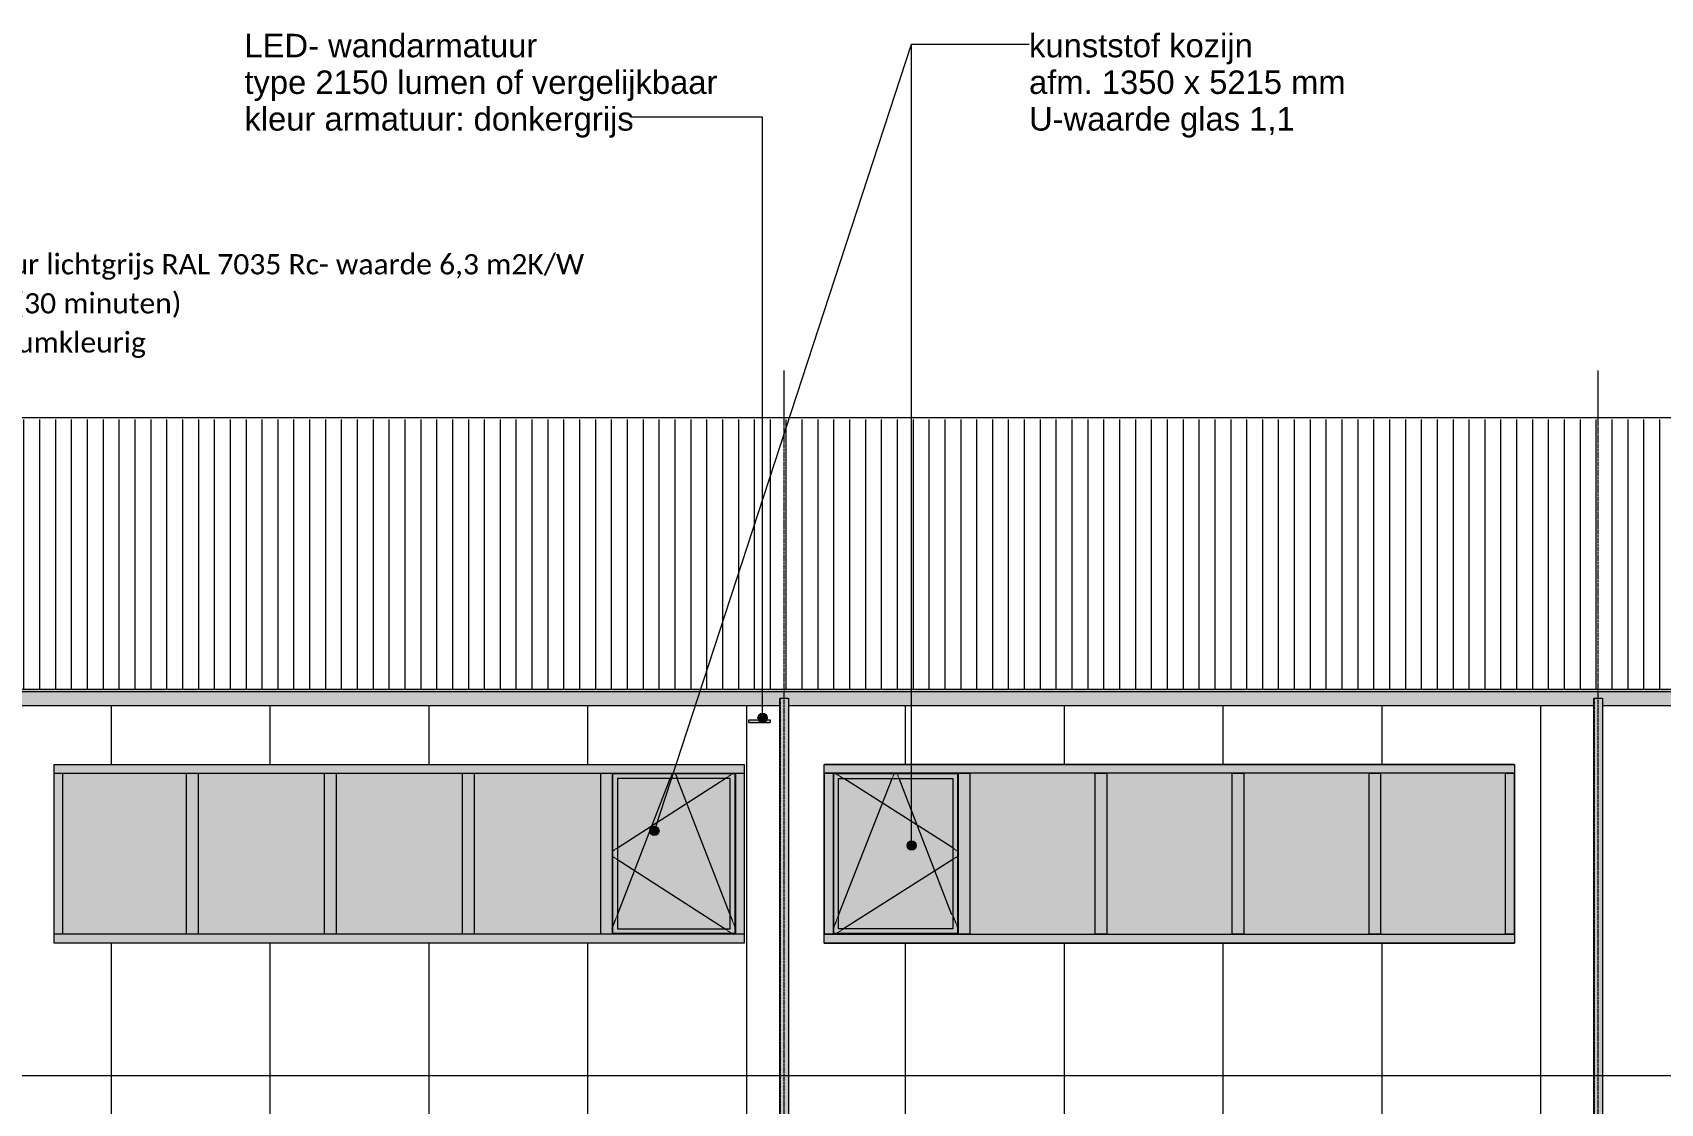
# Model space of a CAD drawing. Header units: millimetres. Extents: x 48682 to 485846, y -7071 to 11878.
# Drawn here: x 197945 to 210245, y 3789 to 11878 of the extents above; entities that cross this region are included whole.
import ezdxf

# ---------------------------------------------------------------- set-up
doc = ezdxf.new("R2010")
doc.units = ezdxf.units.MM
for name, pattern in [('Grid Line', [22.225, 12.7, -3.175, 3.175, -3.175]), ('Hidden', [4, 2, -2]), ('levels', [12, 10, -1, 0, -1])]:
    doc.linetypes.add(name, pattern=pattern)
for name, color, linetype, lineweight in [('A-DETL', 90, 'Continuous', 13), ('A-DETL-GENF', 92, 'Continuous', 13), ('A-DOOR', 31, 'Continuous', 18), ('A-DOOR-GLAZ', 31, 'Continuous', 13), ('A-FLOR', 192, 'Continuous', 18), ('A-FLOR-LEVL', 51, 'Continuous', 9), ('A-FLOR-PATT', 8, 'Continuous', 18), ('A-GLAZ', 151, 'Continuous', 18), ('A-GLAZ-CWMG', 51, 'Continuous', 13), ('A-WALL-PATT', 111, 'Continuous', 13), ('E-LITE-EQPM', 33, 'Continuous', 13), ('G-ANNO-TEXT', 231, 'Continuous', 9), ('S-COLS', 52, 'Continuous', 18), ('S-COLS-HDLN', 52, 'Hidden', 9), ('S-GRID', 1, 'Continuous', 9)]:
    doc.layers.add(name, color=color, linetype=linetype, lineweight=lineweight)
doc.styles.add('Arial', font='arial.ttf', dxfattribs={"height": 177.035928})
doc.styles.add('Calibri', font='calibri.ttf', dxfattribs={"height": 153.100159})

# ---------------------------------------------------------------- blocks, each defined once
blk = doc.blocks.new('300_28_ISR_kolom_buis - ø70x3_6 2-8360458-linkergebouw zuidoostgevel')
at = {"layer": 'S-COLS-HDLN', "linetype": 'Continuous', "lineweight": 18}
for points in [[(65792, 800), (65827, 800), (65827, 6850), (65798, 6850), (65797, 6795), (65792, 6795), (65792, 871)], [(65861, 800), (65862, 800), (65862, 6795), (65857, 6795), (65857, 6850), (65827, 6850), (65829, 800), (65861, 800)]]:
    blk.add_hatch(color=256, dxfattribs=at).paths.add_polyline_path(points, flags=0)
at = {"layer": 'A-DETL', "lineweight": 18}
for p, q in [((65792, 6850), (65792, 800)), ((65797, 6850), (65827, 6850)), ((65827, 6850), (65858, 6850)), ((65862, 800), (65862, 6850))]:
    blk.add_line(p, q, dxfattribs=at)
at = {"layer": 'S-COLS', "linetype": 'Hidden', "lineweight": 9}
for p, q in [((65796, 6850), (65796, 800)), ((65859, 6850), (65859, 800))]:
    blk.add_line(p, q, dxfattribs=at)
blk = doc.blocks.new('32_DO_glas - 01-8532440-linkergebouw zuidoostgevel')
at = {"layer": 'A-DOOR-GLAZ'}
blk.add_hatch(color=256, dxfattribs=at).paths.add_polyline_path([(70374, 5067), (71277, 5067), (71277, 6283), (70333, 6283), (70333, 5067)], flags=0)
blk = doc.blocks.new('Rectangular Mullion - 32_rechts_67x100-8532552-linkergebouw zuidoostgevel')
at = {"layer": 'A-GLAZ-CWMG'}
blk.add_hatch(color=256, dxfattribs=at).paths.add_polyline_path([(66130, 6283), (67186, 6283), (67186, 6350), (66130, 6350), (66130, 6309)], flags=0)
for p, q in [((66130, 6283), (66130, 6350)), ((67186, 6350), (66130, 6350)), ((67186, 6283), (66130, 6283))]:
    blk.add_line(p, q, dxfattribs=at)
blk = doc.blocks.new('Rectangular Mullion - 32_links_67x100-8532430-linkergebouw zuidoostgevel')
at = {"layer": 'A-GLAZ-CWMG'}
blk.add_hatch(color=256, dxfattribs=at).paths.add_polyline_path([(70288, 5000), (71344, 5000), (71344, 5067), (70288, 5067)], flags=0)
for p, q in [((70288, 5067), (71344, 5067)), ((71344, 5067), (71344, 5000)), ((70288, 5000), (71344, 5000))]:
    blk.add_line(p, q, dxfattribs=at)
blk = doc.blocks.new('Rectangular Mullion - 32_rechts_67x100-8431541-linkergebouw zuidoostgevel')
at = {"layer": 'A-GLAZ-CWMG'}
blk.add_hatch(color=256, dxfattribs=at).paths.add_polyline_path([(66141, 5067), (66197, 5067), (66197, 6283), (66130, 6283), (66130, 5067), (66132, 5067)], flags=0)
for p, q in [((66130, 6283), (66197, 6283)), ((66130, 6283), (66130, 5067)), ((66197, 6283), (66197, 5067)), ((66197, 5067), (66130, 5067))]:
    blk.add_line(p, q, dxfattribs=at)
blk = doc.blocks.new('Rectangular Mullion - 32_links_67x100-8431542-linkergebouw zuidoostgevel')
at = {"layer": 'A-GLAZ-CWMG'}
blk.add_hatch(color=256, dxfattribs=at).paths.add_polyline_path([(71344, 5067), (71344, 6283), (71277, 6283), (71277, 5067), (71322, 5067)], flags=0)
for p, q in [((71277, 6283), (71344, 6283)), ((71277, 5067), (71277, 6283)), ((71344, 5067), (71344, 6283)), ((71344, 5067), (71277, 5067))]:
    blk.add_line(p, q, dxfattribs=at)
blk = doc.blocks.new('Rectangular Mullion - 32_rechts_67x100-8532477-linkergebouw zuidoostgevel')
at = {"layer": 'A-GLAZ-CWMG'}
blk.add_hatch(color=256, dxfattribs=at).paths.add_polyline_path([(70027, 6283), (70288, 6283), (70288, 6350), (69254, 6350), (69254, 6283), (69299, 6283)], flags=0)
for p, q in [((70288, 6350), (69254, 6350)), ((70288, 6283), (69254, 6283))]:
    blk.add_line(p, q, dxfattribs=at)
blk = doc.blocks.new('Rectangular Mullion - 32_links_67x100-8532480-linkergebouw zuidoostgevel')
at = {"layer": 'A-GLAZ-CWMG'}
blk.add_hatch(color=256, dxfattribs=at).paths.add_polyline_path([(69209, 5000), (69254, 5000), (69254, 5067), (68220, 5067), (68220, 5000), (68265, 5000)], flags=0)
for p, q in [((68220, 5067), (69254, 5067)), ((68220, 5000), (69254, 5000))]:
    blk.add_line(p, q, dxfattribs=at)
blk = doc.blocks.new('Rectangular Mullion - 32_tussen_90x100-8431527-linkergebouw zuidoostgevel')
at = {"layer": 'A-GLAZ-CWMG'}
blk.add_hatch(color=256, dxfattribs=at).paths.add_polyline_path([(69299, 5067), (69299, 6283), (69209, 6283), (69209, 5067)], flags=0)
for p, q in [((69209, 6283), (69299, 6283)), ((69209, 6283), (69209, 5067)), ((69299, 6283), (69299, 5067)), ((69299, 5067), (69209, 5067))]:
    blk.add_line(p, q, dxfattribs=at)
blk = doc.blocks.new('Rectangular Mullion - 32_links_67x100-8532553-linkergebouw zuidoostgevel')
at = {"layer": 'A-GLAZ-CWMG'}
blk.add_hatch(color=256, dxfattribs=at).paths.add_polyline_path([(67186, 5000), (68220, 5000), (68220, 5067), (67186, 5067), (67186, 5060)], flags=0)
for p, q in [((67186, 5067), (68220, 5067)), ((67186, 5000), (68220, 5000))]:
    blk.add_line(p, q, dxfattribs=at)
blk = doc.blocks.new('Rectangular Mullion - 32_rechts_67x100-8532432-linkergebouw zuidoostgevel')
at = {"layer": 'A-GLAZ-CWMG'}
blk.add_hatch(color=256, dxfattribs=at).paths.add_polyline_path([(71277, 6283), (71344, 6283), (71344, 6350), (70288, 6350), (70288, 6283), (70374, 6283)], flags=0)
for p, q in [((71344, 6350), (70288, 6350)), ((71344, 6283), (70288, 6283)), ((71344, 6350), (71344, 6283))]:
    blk.add_line(p, q, dxfattribs=at)
blk = doc.blocks.new('32_DO_glas - 01-8595788-linkergebouw zuidoostgevel')
at = {"layer": 'A-DOOR-GLAZ'}
blk.add_hatch(color=256, dxfattribs=at).paths.add_polyline_path([(73608, 5067), (73608, 6283), (72677, 6283), (72677, 5067)], flags=0)
blk = doc.blocks.new('Rectangular Mullion - 32_rechts_67x100-8595847-linkergebouw zuidoostgevel')
at = {"layer": 'A-GLAZ-CWMG'}
blk.add_hatch(color=256, dxfattribs=at).paths.add_polyline_path([(76782, 6283), (77825, 6283), (77825, 6350), (76782, 6350), (76782, 6309)], flags=0)
for p, q in [((76782, 6350), (77825, 6350)), ((76782, 6283), (77825, 6283)), ((77825, 6350), (77825, 6283))]:
    blk.add_line(p, q, dxfattribs=at)
blk = doc.blocks.new('Rectangular Mullion - 32_links_67x100-8595771-linkergebouw zuidoostgevel')
at = {"layer": 'A-GLAZ-CWMG'}
blk.add_hatch(color=256, dxfattribs=at).paths.add_polyline_path([(72610, 5000), (73653, 5000), (73653, 5067), (72610, 5067)], flags=0)
for p, q in [((72610, 5000), (72610, 5067)), ((73653, 5067), (72610, 5067)), ((73653, 5000), (72610, 5000))]:
    blk.add_line(p, q, dxfattribs=at)
blk = doc.blocks.new('Rectangular Mullion - 32_rechts_67x100-8469396-linkergebouw zuidoostgevel')
at = {"layer": 'A-GLAZ-CWMG'}
blk.add_hatch(color=256, dxfattribs=at).paths.add_polyline_path([(77758, 5067), (77825, 5067), (77825, 6283), (77758, 6283), (77758, 5133)], flags=0)
for p, q in [((77758, 6283), (77825, 6283)), ((77758, 6283), (77758, 5067)), ((77825, 6283), (77825, 5067)), ((77825, 5067), (77758, 5067))]:
    blk.add_line(p, q, dxfattribs=at)
blk = doc.blocks.new('Rectangular Mullion - 32_links_67x100-8469397-linkergebouw zuidoostgevel')
at = {"layer": 'A-GLAZ-CWMG'}
blk.add_hatch(color=256, dxfattribs=at).paths.add_polyline_path([(72633, 5067), (72677, 5067), (72677, 6283), (72610, 6283), (72610, 5067)], flags=0)
for p, q in [((72610, 6283), (72677, 6283)), ((72610, 5067), (72610, 6283)), ((72677, 5067), (72677, 6283)), ((72677, 5067), (72610, 5067))]:
    blk.add_line(p, q, dxfattribs=at)
blk = doc.blocks.new('32_DO_glas - 01-8595826-linkergebouw zuidoostgevel')
at = {"layer": 'A-DOOR-GLAZ'}
blk.add_hatch(color=256, dxfattribs=at).paths.add_polyline_path([(75694, 5067), (75694, 6283), (74741, 6283), (74741, 5067)], flags=0)
blk = doc.blocks.new('Rectangular Mullion - 32_rechts_67x100-8595800-linkergebouw zuidoostgevel')
at = {"layer": 'A-GLAZ-CWMG'}
blk.add_hatch(color=256, dxfattribs=at).paths.add_polyline_path([(73777, 6283), (74696, 6283), (74696, 6350), (73653, 6350), (73653, 6283), (73698, 6283)], flags=0)
for p, q in [((73653, 6350), (74696, 6350)), ((73653, 6283), (74696, 6283))]:
    blk.add_line(p, q, dxfattribs=at)
blk = doc.blocks.new('Rectangular Mullion - 32_links_67x100-8595803-linkergebouw zuidoostgevel')
at = {"layer": 'A-GLAZ-CWMG'}
blk.add_hatch(color=256, dxfattribs=at).paths.add_polyline_path([(75694, 5000), (75739, 5000), (75739, 5067), (74696, 5067), (74696, 5000), (74741, 5000)], flags=0)
for p, q in [((75739, 5067), (74696, 5067)), ((75739, 5000), (74696, 5000))]:
    blk.add_line(p, q, dxfattribs=at)
blk = doc.blocks.new('Rectangular Mullion - 32_tussen_90x100-8469392-linkergebouw zuidoostgevel')
at = {"layer": 'A-GLAZ-CWMG'}
blk.add_hatch(color=256, dxfattribs=at).paths.add_polyline_path([(74741, 5067), (74741, 6283), (74651, 6283), (74651, 5067)], flags=0)
for p, q in [((74651, 6283), (74741, 6283)), ((74651, 6283), (74651, 5067)), ((74741, 6283), (74741, 5067)), ((74741, 5067), (74651, 5067))]:
    blk.add_line(p, q, dxfattribs=at)
blk = doc.blocks.new('Rectangular Mullion - 32_rechts_67x100-8595773-linkergebouw zuidoostgevel')
at = {"layer": 'A-GLAZ-CWMG'}
blk.add_hatch(color=256, dxfattribs=at).paths.add_polyline_path([(72677, 6283), (73653, 6283), (73653, 6350), (72610, 6350), (72610, 6283)], flags=0)
for p, q in [((72610, 6283), (72610, 6350)), ((72610, 6350), (73653, 6350)), ((72610, 6283), (73653, 6283))]:
    blk.add_line(p, q, dxfattribs=at)
blk = doc.blocks.new('31_WI_RT62_BI_raam - BI_draaival_links-8595850-linkergebouw zuidoostgevel')
at = {"layer": 'A-GLAZ'}
h = blk.add_hatch(color=256, dxfattribs=at)
h.paths.add_polyline_path([(89127, 5067), (90058, 5067), (90058, 6283), (89127, 6283), (89127, 5072)], flags=0)
h.paths.add_polyline_path([(89284, 5072), (89132, 5072), (89132, 6278), (90053, 6278), (90053, 5072), (89288, 5072)], flags=0)
h = blk.add_hatch(color=256, dxfattribs=at)
h.paths.add_polyline_path([(89421, 5072), (90053, 5072), (90053, 6278), (89132, 6278), (89132, 5072), (89288, 5072)], flags=0)
h.paths.add_polyline_path([(90018, 5107), (89167, 5107), (89167, 6243), (90018, 6243), (90018, 5133)], flags=0)
for p, q in [((89132, 5072), (89132, 6278)), ((90053, 6278), (89132, 6278)), ((90053, 6278), (90053, 5072)), ((90053, 5072), (89132, 5072))]:
    blk.add_line(p, q, dxfattribs=at)
at = {"layer": 'A-GLAZ', "linetype": 'Hidden', "lineweight": 13}
for p, q in [((89566, 6243), (89582, 6283)), ((89604, 6283), (89619, 6243)), ((90043, 6283), (89981, 6243)), ((89167, 5719), (89127, 5693)), ((89127, 5657), (89167, 5631)), ((89127, 5111), (89167, 5214)), ((90018, 5214), (90058, 5111)), ((89981, 5107), (90043, 5067))]:
    blk.add_line(p, q, dxfattribs=at)
blk = doc.blocks.new('Rectangular Mullion - 32_rechts_67x100-8595848-linkergebouw zuidoostgevel')
at = {"layer": 'A-GLAZ-CWMG'}
blk.add_hatch(color=256, dxfattribs=at).paths.add_polyline_path([(88084, 6283), (89082, 6283), (89082, 6350), (88039, 6350), (88039, 6283)], flags=0)
for p, q in [((88039, 6350), (89082, 6350)), ((88039, 6283), (89082, 6283))]:
    blk.add_line(p, q, dxfattribs=at)
blk = doc.blocks.new('Rectangular Mullion - 32_links_67x100-8595849-linkergebouw zuidoostgevel')
at = {"layer": 'A-GLAZ-CWMG'}
blk.add_hatch(color=256, dxfattribs=at).paths.add_polyline_path([(90082, 5000), (90125, 5000), (90125, 5067), (89082, 5067), (89082, 5000), (89950, 5000)], flags=0)
for p, q in [((90125, 5067), (89082, 5067)), ((90125, 5067), (90125, 5000)), ((90125, 5000), (89082, 5000))]:
    blk.add_line(p, q, dxfattribs=at)
blk = doc.blocks.new('Rectangular Mullion - 32_tussen_90x100-8501012-linkergebouw zuidoostgevel')
at = {"layer": 'A-GLAZ-CWMG'}
blk.add_hatch(color=256, dxfattribs=at).paths.add_polyline_path([(101325, 5067), (101363, 5067), (101363, 6283), (101273, 6283), (101273, 5067)], flags=0)
for p, q in [((101273, 6283), (101363, 6283)), ((101273, 6283), (101273, 5067)), ((101363, 6283), (101363, 5067)), ((101363, 5067), (101273, 5067))]:
    blk.add_line(p, q, dxfattribs=at)
blk = doc.blocks.new('31_WI_RT62_BI_raam - BI_draaival_links-8532569-linkergebouw zuidoostgevel')
at = {"layer": 'A-GLAZ'}
h = blk.add_hatch(color=256, dxfattribs=at)
h.paths.add_polyline_path([(91272, 5067), (91741, 5067), (91741, 6283), (90797, 6283), (90797, 5067), (91075, 5067)], flags=0)
h.paths.add_polyline_path([(91701, 5072), (90802, 5072), (90802, 6278), (91736, 6278), (91736, 5072), (91735, 5072)], flags=0)
h = blk.add_hatch(color=256, dxfattribs=at)
h.paths.add_polyline_path([(90837, 5072), (91736, 5072), (91736, 6278), (90802, 6278), (90802, 5072)], flags=0)
h.paths.add_polyline_path([(90837, 5107), (90837, 6243), (91701, 6243), (91701, 5107), (90837, 5107)], flags=0)
for p, q in [((90802, 5072), (90802, 6278)), ((91736, 6278), (90802, 6278)), ((91736, 6278), (91736, 5072)), ((91736, 5072), (90802, 5072))]:
    blk.add_line(p, q, dxfattribs=at)
at = {"layer": 'A-GLAZ', "linetype": 'Hidden', "lineweight": 13}
for p, q in [((90813, 6283), (90876, 6243)), ((91258, 6283), (91242, 6243)), ((91296, 6243), (91280, 6283)), ((91701, 5718), (91741, 5693)), ((91741, 5657), (91701, 5632)), ((90837, 5212), (90797, 5110)), ((91741, 5110), (91701, 5212)), ((90876, 5107), (90813, 5067))]:
    blk.add_line(p, q, dxfattribs=at)
blk = doc.blocks.new('Rectangular Mullion - 32_rechts_67x100-8532554-linkergebouw zuidoostgevel')
at = {"layer": 'A-GLAZ-CWMG'}
blk.add_hatch(color=256, dxfattribs=at).paths.add_polyline_path([(92227, 6283), (92820, 6283), (92820, 6350), (91786, 6350), (91786, 6283), (92066, 6283)], flags=0)
for p, q in [((92820, 6350), (91786, 6350)), ((92820, 6283), (91786, 6283))]:
    blk.add_line(p, q, dxfattribs=at)
blk = doc.blocks.new('Rectangular Mullion - 32_links_67x100-8532555-linkergebouw zuidoostgevel')
at = {"layer": 'A-GLAZ-CWMG'}
blk.add_hatch(color=256, dxfattribs=at).paths.add_polyline_path([(91272, 5000), (91786, 5000), (91786, 5067), (90730, 5067), (90730, 5000), (91008, 5000)], flags=0)
for p, q in [((90730, 5000), (90730, 5067)), ((90730, 5067), (91786, 5067)), ((90730, 5000), (91786, 5000))]:
    blk.add_line(p, q, dxfattribs=at)
blk = doc.blocks.new('32_DO_glas - 01-8532562-linkergebouw zuidoostgevel')
at = {"layer": 'A-DOOR-GLAZ'}
blk.add_hatch(color=256, dxfattribs=at).paths.add_polyline_path([(91831, 5067), (92775, 5067), (92775, 6283), (91831, 6283), (91831, 5133)], flags=0)
blk = doc.blocks.new('200_VAE_63_spotlamp - rond-8711555-linkergebouw zuidoostgevel')
at = {"layer": 'E-LITE-EQPM'}
blk.add_hatch(color=256, dxfattribs=at).paths.add_polyline_path([(65720, 6667), (65720, 6687), (65560, 6687), (65560, 6667), (65612, 6667)], flags=0)
for p, q in [((65560, 6687), (65720, 6687)), ((65560, 6667), (65560, 6687)), ((65560, 6667), (65720, 6667)), ((65720, 6687), (65720, 6667))]:
    blk.add_line(p, q, dxfattribs=at)

msp = doc.modelspace()

# ---------------------------------------------------------------- hatches: boundary and pattern name
at = {"layer": 'A-DETL-GENF'}
for points in [[(202553.05371, 5107), (203215.24889, 5107), (203215.24889, 6243), (202364.65371, 6243), (202364.65371, 5107), (202552.96749, 5107)], [(204033.97327, 5107), (204898.35613, 5107), (204898.35613, 6243), (204033.97327, 6243), (204033.97327, 5133.01134)]]:
    msp.add_hatch(color=9, dxfattribs=at).paths.add_polyline_path(points, flags=0)
at = {"layer": 'A-FLOR'}
h = msp.add_hatch(color=256, dxfattribs=at)
h.paths.add_polyline_path([(162884.65371, 6795), (171589.65371, 6795), (171589.65371, 6850), (171659.65371, 6850), (171659.65371, 6795), (178995.11015, 6795), (178995.11015, 6850), (179054.19728, 6850), (179054.19728, 6795), (191295.11015, 6795), (191295.11015, 6850), (191354.19728, 6850), (191354.19728, 6795), (197445.11015, 6795), (197445.11015, 6850), (197504.19728, 6850), (197504.19728, 6795), (203595.11015, 6795), (203595.11015, 6850), (203654.19728, 6850), (203654.19728, 6795), (209745.11015, 6795), (209745.11015, 6850), (209804.19728, 6850), (209804.19728, 6795), (215895.11015, 6795), (215895.11015, 6850), (215954.19728, 6850), (215954.19728, 6795), (222045.11015, 6795), (222045.11015, 6850), (222104.19728, 6850), (222104.19728, 6795), (228180.11015, 6795), (228180.11015, 6850), (228239.19728, 6850), (228239.19728, 6795), (228749.65371, 6795), (228749.65371, 6915), (162884.65371, 6915), (162884.65371, 6800)], flags=0)
h.paths.add_polyline_path([(169604.54013, 6800.1407), (166150.65371, 6800.1407), (166150.65371, 6900), (171551.65371, 6900), (171551.65371, 6800.1407), (170873.27175, 6800.1407)], flags=0)
at = {"layer": 'A-FLOR-PATT', "lineweight": 9}
h = msp.add_hatch(dxfattribs=at)
h.set_pattern_fill('FP_9', color=256, style=0, pattern_type=2)
h.set_pattern_definition([(90, (0, -8882.83), (-120, 7e-15), [])])
h.paths.add_polyline_path([(197856.16187, 6915), (228749.65371, 6915), (228749.65371, 8954.51191), (162884.65371, 8954.51191), (162884.65371, 6915), (197327.08559, 6915)], flags=0)
at = {"layer": 'A-WALL-PATT', "lineweight": 9}
h = msp.add_hatch(dxfattribs=at)
h.set_pattern_fill('FP_2', color=256, style=0, pattern_type=2)
h.set_pattern_definition([(90, (53340.5, 0), (-1200, 7e-14), [])])
h.paths.add_polyline_path([(166587.65371, -10), (167721.74889, -10), (167721.74889, 0), (166587.65371, 0)], flags=0)
h.paths.add_polyline_path([(170741.00268, -10), (171324.65371, -10), (171324.65371, 0), (170721.74889, 0), (170721.74889, -10)], flags=0)
h.paths.add_polyline_path([(177554.65371, 0), (177767.45593, 0), (177767.45593, 3030), (178751.74889, 3030), (178751.74889, 800), (178989.65371, 800), (178989.65371, 6795), (171659.65371, 6795), (171659.65371, 800), (173539.65371, 800), (173539.65371, 3600), (177539.65371, 3600), (177539.65371, 0)], flags=0)
h.paths.add_polyline_path([(214522.06459, 5), (214637.24889, 5), (214637.24889, 3030), (215621.6111, 3030), (215621.6111, 800), (215889.65371, 800), (215889.65371, 6795), (209809.65371, 6795), (209809.65371, 800), (210429.9513, 800), (210429.9513, 3600), (214429.9513, 3600), (214430.29338, 5), (214444.9513, 5)], flags=0)
h.paths.add_polyline_path([(217419.35613, 5), (217419.35613, 3600), (221419.35613, 3600), (221419.35613, 800), (222039.65371, 800), (222039.65371, 6795), (215959.65371, 6795), (215959.65371, 800), (216227.05854, 800), (216227.05854, 3030), (217211.27682, 3030), (217211.27682, 5), (217419.01276, 5)], flags=0)
h.paths.add_polyline_path([(223554.35613, 5), (223554.35613, 3600), (227554.35613, 3600), (227554.35613, 800), (228174.65371, 800), (228174.65371, 6795), (222109.65371, 6794.56522), (222109.65371, 800), (222377.05854, 800), (222377.05854, 3030), (223361.27682, 3030), (223361.27682, 5), (223554.03751, 5)], flags=0)
h.paths.add_polyline_path([(204998.6916, 5), (205119.35613, 5), (205119.35613, 3600), (209119.35613, 3600), (209119.35613, 800), (209739.65371, 800), (209739.65371, 6795), (203659.65371, 6795), (203659.65371, 800), (203927.05854, 800), (203927.05854, 3030), (204911.27682, 3030), (204911.27682, 5)], flags=0)
h.paths.add_polyline_path([(192611.27682, 5), (192819.23841, 5), (192819.23841, 3600), (196819.23841, 3600), (196819.23841, 800), (197439.65371, 800), (197439.65371, 6795), (191359.65371, 6795), (191359.65371, 800), (191627.05854, 800), (191627.05854, 3030), (192611.27682, 3030), (192611.27682, 135.66443)], flags=0)
h.paths.add_polyline_path([(190031.80251, 5), (190031.80251, 3030), (191016.1001, 3030), (191016.1001, 800), (191289.65371, 800), (191289.65371, 6795), (185209.65371, 6795), (185209.65371, 800), (185829.9513, 800), (185829.9513, 3600), (189829.9513, 3600), (189830.28439, 5), (189920.01771, 5)], flags=0)
h.paths.add_polyline_path([(202144.9513, 5), (202339.16309, 5), (202339.16309, 3030), (203323.23583, 3030), (203323.23583, 800), (203589.65371, 800), (203589.65371, 6795), (197509.65371, 6795), (197509.65371, 800), (198129.9513, 800), (198129.9513, 3600), (202129.9513, 3600), (202130.29654, 5)], flags=0)
h.paths.add_polyline_path([(180519.35613, 5), (180519.35613, 3600), (184519.35613, 3600), (184519.35613, 800), (185139.65371, 800), (185139.65371, 6795), (179059.65371, 6795), (179059.65371, 800), (179329.55854, 800), (179329.55854, 3030), (180313.8515, 3030), (180313.8515, 5), (180519.01701, 5)], flags=0)
h.paths.add_polyline_path([(171589.65371, 800), (171589.65371, 6795), (166587.65371, 6795), (166587.65371, 800), (167721.74889, 800), (167721.74889, 3600), (170721.74889, 3600), (170721.74889, 800), (171534.61709, 800)], flags=0)
h.paths.add_polyline_path([(228278.04779, 800), (228314.65371, 800), (228314.65371, 6795), (228244.65371, 6795), (228244.65371, 800)], flags=0)
h.paths.add_polyline_path([(177883.53241, 5000), (173539.65371, 5000), (173539.65371, 6350), (178759.65371, 6350), (178759.65371, 5000), (178015.80148, 5000)], flags=0)
h.paths.add_polyline_path([(191771.78468, 5000), (191627.05854, 5000), (191627.05854, 6350), (196841.65371, 6350), (196841.65371, 5000), (192036.32282, 5000)], flags=0)
h.paths.add_polyline_path([(215580.21714, 5000), (210407.65371, 5000), (210407.65371, 6350), (215622.24889, 6350), (215622.24889, 5000)], flags=0)
h.paths.add_polyline_path([(190978.17027, 5000), (185807.65371, 5000), (185807.65371, 6350), (191022.24889, 6350), (191022.24889, 5000)], flags=0)
h.paths.add_polyline_path([(209141.65371, 5000), (203927.05854, 5000), (203927.05854, 6350), (209141.65371, 6350), (209141.65371, 5426.97292)], flags=0)
h.paths.add_polyline_path([(198107.65371, 5000), (198107.65371, 6350), (203322.24889, 6350), (203322.24889, 5000), (198385.23814, 5000)], flags=0)
h.paths.add_polyline_path([(217874.65371, 5000), (216227.05854, 5000), (216227.05854, 6350), (221441.65371, 6350), (221441.65371, 5000), (220275.15371, 5000)], flags=0)
h.paths.add_polyline_path([(179603.03031, 5000), (179327.05854, 5000), (179327.05854, 6350), (184541.65371, 6350), (184541.65371, 5000), (179867.56845, 5000)], flags=0)
h.paths.add_polyline_path([(222377.05854, 5000), (222377.05854, 6350), (227591.65371, 6350), (227591.65371, 5000), (222458.20874, 5000)], flags=0)
h.paths.add_polyline_path([(170718.6862, 5000), (167721.74889, 5000), (167721.74889, 6350), (170718.6862, 6350), (170718.6862, 5059.52094)], flags=0)
h.paths.add_polyline_path([(228082.05587, 6667.21665), (227942.31948, 6667.21665), (227942.31948, 6687.21665), (228102.31948, 6687.21665), (228102.31948, 6667.21665), (228087.31948, 6667.21665)], flags=0)
h.paths.add_polyline_path([(215657.31948, 6667.21665), (215657.31948, 6687.21665), (215817.31948, 6687.21665), (215817.31948, 6667.21665), (215672.31948, 6667.21665)], flags=0)
h.paths.add_polyline_path([(203411.46277, 6667.21665), (203357.31948, 6667.21665), (203357.31948, 6687.21665), (203517.31948, 6687.21665), (203517.31948, 6667.21665), (203502.31948, 6667.21665)], flags=0)
h.paths.add_polyline_path([(191202.31948, 6667.21665), (191057.31948, 6667.21665), (191057.31948, 6687.21665), (191217.31948, 6687.21665), (191217.31948, 6667.21665)], flags=0)
h.paths.add_polyline_path([(178757.31948, 6667.21665), (178757.31948, 6687.21665), (178917.31948, 6687.21665), (178917.31948, 6667.21665), (178772.31948, 6667.21665)], flags=0)
at = {"layer": 'G-ANNO-TEXT'}
h = msp.add_hatch(color=250, dxfattribs=at)
edge = h.paths.add_edge_path(flags=0)
edge.add_arc((203461.11008, 6701.82507), 35, 0, 360)
h = msp.add_hatch(color=250, dxfattribs=at)
edge = h.paths.add_edge_path(flags=0)
edge.add_arc((202643.11828, 5847.79974), 35, 0, 360)
h = msp.add_hatch(color=250, dxfattribs=at)
edge = h.paths.add_edge_path(flags=0)
edge.add_arc((204587.07379, 5737.36858), 35, 0, 360)

# ---------------------------------------------------------------- linework, layer by layer
at = {"layer": 'A-DETL', "lineweight": 18}
for p, q in [((197504.19728, 6795), (203595.11015, 6795)), ((203654.19728, 6795), (209745.11015, 6795)), ((209804.19728, 6795), (215895.11015, 6795)), ((198107.65371, 5000), (198107.65371, 6350)), ((198107.65371, 6350), (203322.24889, 6350)), ((203322.24889, 6350), (203322.24889, 5000)), ((203927.05854, 5000), (203927.05854, 6350)), ((203927.05854, 6350), (209141.65371, 6350)), ((209141.65371, 6350), (209141.65371, 5000)), ((203322.24889, 5000), (198107.65371, 5000)), ((209141.65371, 5000), (203927.05854, 5000))]:
    msp.add_line(p, q, dxfattribs=at)
at = {"layer": 'A-DETL'}
for p, q in [((203215.24889, 6243), (202364.65371, 6243)), ((202364.65371, 6243), (202364.65371, 5107)), ((203215.24889, 5107), (203215.24889, 6243)), ((204033.97327, 6243), (204898.35613, 6243)), ((204033.97327, 5107), (204033.97327, 6243)), ((204898.35613, 6243), (204898.35613, 5107)), ((202364.65371, 5107), (203215.24889, 5107)), ((204898.35613, 5107), (204033.97327, 5107))]:
    msp.add_line(p, q, dxfattribs=at)
at = {"layer": 'A-DETL', "lineweight": 9}
for p, q in [((202364.65371, 5718.79301), (203177.84832, 6243)), ((202364.65371, 5215.19797), (202763.5844, 6243)), ((203215.24889, 5215.19797), (202816.3182, 6243)), ((204033.97327, 5210.77539), (204439.48676, 6243)), ((204898.35613, 5718.79301), (204073.42493, 6243)), ((204891.89417, 5215.19797), (204492.96348, 6243)), ((202364.65371, 5631.20699), (203177.84832, 5107)), ((204898.35613, 5631.20699), (204073.05156, 5107.21957))]:
    msp.add_line(p, q, dxfattribs=at)
at = {"layer": 'A-FLOR'}
msp.add_line((228749.65371, 6915), (162884.65371, 6915), dxfattribs=at)
at = {"layer": 'A-FLOR-LEVL', "linetype": 'levels'}
for p, q in [((162337.5536, 8970), (231073.27874, 8970)), ((162337.5536, 6900), (231073.27874, 6900)), ((162337.5536, 4000), (230952.79737, 4000))]:
    msp.add_line(p, q, dxfattribs=at)
at = {"layer": 'G-ANNO-TEXT', "color": 250}
for p, q in [((202643.11828, 5847.79974), (204587.07379, 11789.44639)), ((204587.07379, 11789.44639), (205474.29473, 11789.44639)), ((204587.07379, 11789.44639), (205474.29473, 11789.44639)), ((204587.07379, 5737.36858), (204587.07379, 11789.44639)), ((203089.67819, 11239.75408), (202461.50292, 11239.75408)), ((203461.11008, 11239.75408), (203089.67819, 11239.75408)), ((203461.11008, 6701.82507), (203461.11008, 11239.75408))]:
    msp.add_line(p, q, dxfattribs=at)
for centre in [(203461.11008, 6701.82507), (202643.11828, 5847.79974), (204587.07379, 5737.36858)]:
    msp.add_circle(centre, 35, dxfattribs=at)
at = {"layer": 'S-GRID', "lineweight": 18}
for p, q in [((203624.65371, 8924.65622), (203624.65371, 9324.65622)), ((209774.65371, 8924.65622), (209774.65371, 9324.65622))]:
    msp.add_line(p, q, dxfattribs=at)
at = {"layer": 'S-GRID', "linetype": 'Grid Line', "lineweight": 18}
for p, q in [((203624.65371, -1444.12743), (203624.65371, 8924.65622)), ((209774.65371, -1444.12743), (209774.65371, 8924.65622))]:
    msp.add_line(p, q, dxfattribs=at)

# ---------------------------------------------------------------- block references
at = {"layer": 'A-DOOR'}
for name, p in [('32_DO_glas - 01-8595788-linkergebouw zuidoostgevel', (125497.20157, 0)), ('32_DO_glas - 01-8595826-linkergebouw zuidoostgevel', (124454.20157, 0)), ('32_DO_glas - 01-8595826-linkergebouw zuidoostgevel', (125497.20157, 0)), ('32_DO_glas - 01-8595826-linkergebouw zuidoostgevel', (126540.20157, 0)), ('32_DO_glas - 01-8532562-linkergebouw zuidoostgevel', (113197.20157, 0)), ('32_DO_glas - 01-8532440-linkergebouw zuidoostgevel', (135729.20157, 0)), ('32_DO_glas - 01-8532440-linkergebouw zuidoostgevel', (136763.20157, 0)), ('32_DO_glas - 01-8532440-linkergebouw zuidoostgevel', (137797.20157, 0))]:
    msp.add_blockref(name, p, dxfattribs=at)
at = {"layer": 'A-GLAZ'}
for name in ['31_WI_RT62_BI_raam - BI_draaival_links-8595850-linkergebouw zuidoostgevel', '31_WI_RT62_BI_raam - BI_draaival_links-8532569-linkergebouw zuidoostgevel']:
    msp.add_blockref(name, (113197.20157, 0), dxfattribs=at)
at = {"layer": 'A-GLAZ-CWMG'}
for name, p in [('Rectangular Mullion - 32_rechts_67x100-8595773-linkergebouw zuidoostgevel', (125497.20157, 0)), ('Rectangular Mullion - 32_links_67x100-8469397-linkergebouw zuidoostgevel', (125497.20157, 0)), ('Rectangular Mullion - 32_tussen_90x100-8469392-linkergebouw zuidoostgevel', (124454.20157, 0)), ('Rectangular Mullion - 32_rechts_67x100-8595800-linkergebouw zuidoostgevel', (125497.20157, 0)), ('Rectangular Mullion - 32_tussen_90x100-8469392-linkergebouw zuidoostgevel', (125497.20157, 0)), ('Rectangular Mullion - 32_rechts_67x100-8595800-linkergebouw zuidoostgevel', (126540.20157, 0)), ('Rectangular Mullion - 32_tussen_90x100-8469392-linkergebouw zuidoostgevel', (126540.20157, 0)), ('Rectangular Mullion - 32_rechts_67x100-8595848-linkergebouw zuidoostgevel', (113197.20157, 0)), ('Rectangular Mullion - 32_tussen_90x100-8501012-linkergebouw zuidoostgevel', (100961.90398, 0)), ('Rectangular Mullion - 32_rechts_67x100-8595847-linkergebouw zuidoostgevel', (125497.20157, 0)), ('Rectangular Mullion - 32_rechts_67x100-8469396-linkergebouw zuidoostgevel', (125497.20157, 0)), ('Rectangular Mullion - 32_rechts_67x100-8532552-linkergebouw zuidoostgevel', (137797.20157, 0)), ('Rectangular Mullion - 32_rechts_67x100-8431541-linkergebouw zuidoostgevel', (137797.20157, 0)), ('Rectangular Mullion - 32_tussen_90x100-8431527-linkergebouw zuidoostgevel', (135728.90398, 0)), ('Rectangular Mullion - 32_rechts_67x100-8532554-linkergebouw zuidoostgevel', (113197.20157, 0)), ('Rectangular Mullion - 32_tussen_90x100-8431527-linkergebouw zuidoostgevel', (136763.20157, 0)), ('Rectangular Mullion - 32_rechts_67x100-8532477-linkergebouw zuidoostgevel', (136763.20157, 0)), ('Rectangular Mullion - 32_tussen_90x100-8431527-linkergebouw zuidoostgevel', (137797.20157, 0)), ('Rectangular Mullion - 32_rechts_67x100-8532477-linkergebouw zuidoostgevel', (137797.20157, 0)), ('Rectangular Mullion - 32_tussen_90x100-8431527-linkergebouw zuidoostgevel', (138831.20157, 0)), ('Rectangular Mullion - 32_rechts_67x100-8532432-linkergebouw zuidoostgevel', (137797.20157, 0)), ('Rectangular Mullion - 32_links_67x100-8431542-linkergebouw zuidoostgevel', (137797.20157, 0)), ('Rectangular Mullion - 32_links_67x100-8595771-linkergebouw zuidoostgevel', (125497.20157, 0)), ('Rectangular Mullion - 32_links_67x100-8595803-linkergebouw zuidoostgevel', (124454.20157, 0)), ('Rectangular Mullion - 32_links_67x100-8595803-linkergebouw zuidoostgevel', (125497.20157, 0)), ('Rectangular Mullion - 32_links_67x100-8595803-linkergebouw zuidoostgevel', (126540.20157, 0)), ('Rectangular Mullion - 32_links_67x100-8595849-linkergebouw zuidoostgevel', (113197.20157, 0)), ('Rectangular Mullion - 32_links_67x100-8532555-linkergebouw zuidoostgevel', (113197.20157, 0)), ('Rectangular Mullion - 32_links_67x100-8532553-linkergebouw zuidoostgevel', (137797.20157, 0)), ('Rectangular Mullion - 32_links_67x100-8532480-linkergebouw zuidoostgevel', (137797.20157, 0)), ('Rectangular Mullion - 32_links_67x100-8532480-linkergebouw zuidoostgevel', (138831.20157, 0)), ('Rectangular Mullion - 32_links_67x100-8532430-linkergebouw zuidoostgevel', (137797.20157, 0))]:
    msp.add_blockref(name, p, dxfattribs=at)
at = {"layer": 'E-LITE-EQPM'}
msp.add_blockref('200_VAE_63_spotlamp - rond-8711555-linkergebouw zuidoostgevel', (137797.20157, 0), dxfattribs=at)
at = {"layer": 'S-COLS'}
for p in [(137797.20157, 0), (143947.20157, 0)]:
    msp.add_blockref('300_28_ISR_kolom_buis - ø70x3_6 2-8360458-linkergebouw zuidoostgevel', p, dxfattribs=at)

# ---------------------------------------------------------------- texts
at = {"layer": 'G-ANNO-TEXT', "color": 7, "insert": (195333.08259, 10499.34639), "char_height": 153.100159, "width": 8216.316523, "attachment_point": 1, "line_spacing_factor": 1.156427, "style": 'Calibri'}
msp.add_mtext('DAKOPBOUW\\P- sandwich dakplaten, kleur lichtgrijs RAL 7035 Rc- waarde 6,3 m2K/W\\Pbrandwerend uitgevoerd (30 minuten)\\P- goot aluminium, aluminiumkleurig\\P\\P\\P\\P', dxfattribs=at)

# ---------------------------------------------------------------- next in the draw order: texts
at = {"layer": 'G-ANNO-TEXT', "color": 7, "char_height": 177.0359281, "attachment_point": 1, "line_spacing_factor": 0.938532, "style": 'Arial', "bg_fill": 3, "box_fill_scale": 0, "bg_fill_color": 256, "bg_fill_true_color": 3254780160, "bg_fill_transparency": 256}
for s, insert, width in [('LED- wandarmatuur\\Ptype 2150 lumen of vergelijkbaar\\Pkleur armatuur: donkergrijs', (199545.61772, 11868.17462), 4252.8725641), ('kunststof kozijn\\Pafm. 1350 x 5215 mm\\PU-waarde glas 1,1\\P', (205474.29473, 11868.17462), 2848.9278375)]:
    msp.add_mtext(s, dxfattribs=dict(at, insert=insert, width=width))

doc.saveas('drawing.dxf')
